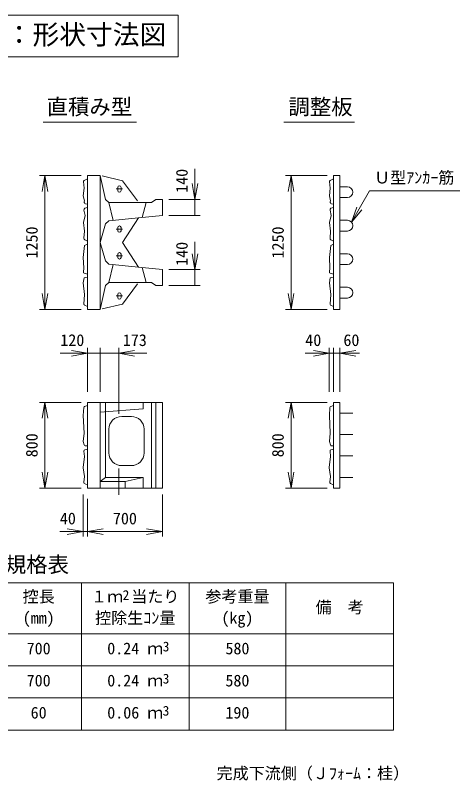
# Model space of a CAD drawing. Units: millimetres, scale not verified. Extents: x 4144 to 15866, y 2072 to 10087.
# Drawn here: x 13374 to 15866, y 5298 to 9588 of the extents above; entities that cross this region are included whole.
import ezdxf
from ezdxf.enums import TextEntityAlignment as Align

# ---------------------------------------------------------------- set-up
doc = ezdxf.new("R2010")
doc.units = ezdxf.units.MM
doc.layers.add('2', color=4, linetype='Continuous', lineweight=18)
doc.styles.add('ＭＳ ゴシック-5.0-0.0', font='')
doc.styles.get('ＭＳ ゴシック-5.0-0.0').set_extended_font_data('ＭＳ ゴシック-5.0-0.0')

msp = doc.modelspace()

# ---------------------------------------------------------------- linework, layer by layer
at = {"layer": '2'}
for p, q in [((12826.528, 9588.323), (14286.886, 9588.323)), ((14286.886, 9588.323), (14286.886, 9355.544)), ((14286.886, 9355.544), (12826.528, 9355.544)), ((13530.392, 8990.117), (14053.69, 8990.117)), ((14879.965, 8990.117), (15276.225, 8990.117)), ((14381.525, 8556.56), (14381.525, 8728.127)), ((13510.036, 8690.06), (13742.632, 8690.06)), ((13540.036, 8690.06), (13524.408, 8601.427)), ((13540.036, 8690.06), (13555.664, 8601.427)), ((13540.036, 8690.06), (13540.036, 7940.06)), ((14890.036, 8690.06), (15122.632, 8690.06)), ((14920.036, 8690.06), (14904.408, 8601.427)), ((14920.036, 8690.06), (14935.664, 8601.427)), ((14920.036, 8690.06), (14920.036, 7940.06)), ((14381.525, 8556.56), (14365.897, 8645.193)), ((14381.525, 8556.56), (14397.154, 8645.193)), ((13940.443, 8615.06), (13975.217, 8615.06)), ((15258.738, 8429.249), (15360.172, 8604.939)), ((15360.172, 8604.939), (15865.954, 8604.939)), ((13898.632, 8538.56), (13922.632, 8438.96)), ((14084.632, 8455.16), (14108.632, 8538.56)), ((14234.632, 8556.56), (14411.525, 8556.56)), ((14381.525, 8556.56), (14381.525, 8466.56)), ((15258.738, 8429.249), (15289.52, 8513.821)), ((15258.738, 8429.249), (15316.589, 8498.193)), ((14234.632, 8466.56), (14411.525, 8466.56)), ((13940.442, 8390.06), (13975.216, 8390.06)), ((14381.525, 8163.56), (14381.525, 8318.826)), ((13940.442, 8240.06), (13975.216, 8240.06)), ((14381.525, 8163.56), (14365.897, 8252.193)), ((14381.525, 8163.56), (14397.154, 8252.193)), ((13898.633, 8091.56), (13922.632, 8191.16)), ((14084.632, 8174.96), (14108.632, 8091.56)), ((14234.632, 8163.56), (14411.525, 8163.56)), ((14381.525, 8163.56), (14381.525, 8073.56)), ((14234.632, 8073.56), (14411.525, 8073.56)), ((13540.036, 7940.06), (13524.408, 8028.693)), ((13540.036, 7940.06), (13555.664, 8028.693)), ((14920.036, 7940.06), (14904.408, 8028.692)), ((14920.036, 7940.06), (14935.664, 8028.692)), ((13940.442, 8015.06), (13975.216, 8015.06)), ((13510.036, 7940.06), (13742.632, 7940.06)), ((14890.036, 7940.06), (15122.632, 7940.06)), ((13778.632, 7478.265), (13778.632, 7723.791)), ((13850.632, 7478.265), (13850.632, 7723.791)), ((13954.432, 7354.991), (13954.432, 7723.791)), ((15134.632, 7478.265), (15134.632, 7723.791)), ((15158.632, 7478.265), (15158.632, 7723.791)), ((15194.632, 7478.265), (15194.632, 7723.791)), ((13778.632, 7693.791), (13626.265, 7693.791)), ((13778.632, 7693.791), (13689.999, 7709.419)), ((13778.632, 7693.791), (13689.999, 7678.163)), ((13778.632, 7693.791), (13850.632, 7693.791)), ((13850.632, 7693.791), (13954.432, 7693.791)), ((13954.432, 7693.791), (14043.065, 7709.419)), ((13954.432, 7693.791), (14111.869, 7693.791)), ((13954.432, 7693.791), (14043.065, 7678.163)), ((15134.632, 7693.791), (15000.032, 7693.791)), ((15134.632, 7693.791), (15045.999, 7709.419)), ((15134.632, 7693.791), (15045.999, 7678.162)), ((15158.632, 7693.791), (15134.632, 7693.791)), ((15158.632, 7693.791), (15194.632, 7693.791)), ((15194.632, 7693.791), (15283.265, 7709.419)), ((15194.632, 7693.791), (15303.874, 7693.791)), ((15194.632, 7693.791), (15283.265, 7678.162)), ((13510.036, 7418.265), (13682.632, 7418.265)), ((13540.036, 7418.265), (13524.408, 7329.632)), ((13540.036, 7418.265), (13555.664, 7329.632)), ((13540.036, 7418.265), (13540.036, 6938.265)), ((13592.801, 7418.265), (13742.632, 7418.265)), ((14138.632, 6938.265), (14138.632, 7418.265)), ((14162.632, 6938.265), (14162.632, 7418.265)), ((14890.036, 7418.264), (15062.632, 7418.264)), ((14920.036, 7418.264), (14904.408, 7329.632)), ((14920.036, 7418.264), (14935.664, 7329.632)), ((14920.036, 7418.264), (14920.036, 6938.265)), ((14972.801, 7418.265), (15122.632, 7418.264)), ((13954.432, 7048.407), (13954.432, 6899.688)), ((13540.036, 6938.265), (13524.408, 7026.898)), ((13540.036, 6938.265), (13555.664, 7026.898)), ((14920.036, 6938.265), (14904.408, 7026.897)), ((14920.036, 6938.265), (14935.664, 7026.897)), ((13510.036, 6938.265), (13682.632, 6938.265)), ((13592.8, 6938.266), (13742.632, 6938.265)), ((14890.036, 6938.265), (15062.632, 6938.265)), ((14972.8, 6938.265), (15122.632, 6938.265)), ((13753.907, 6902.265), (13753.907, 6740.874)), ((13778.632, 6667.618), (13778.632, 6878.265)), ((14198.632, 6667.618), (14198.632, 6902.265)), ((13753.907, 6667.618), (13753.907, 6842.265)), ((13753.907, 6694.138), (13623.721, 6694.138)), ((13753.907, 6694.138), (13665.275, 6709.766)), ((13753.907, 6694.138), (13665.275, 6678.509)), ((13753.907, 6694.138), (13778.632, 6694.138)), ((13778.632, 6694.138), (13867.265, 6709.766)), ((13778.632, 6694.138), (13867.265, 6678.509)), ((13778.632, 6694.138), (14198.632, 6694.138)), ((14198.632, 6694.138), (14109.999, 6709.766)), ((14198.632, 6694.138), (14109.999, 6678.509)), ((13745.12, 6406.708), (13745.12, 5581.708)), ((11615.12, 5941.708), (15494.167, 5941.708)), ((11615.12, 5761.708), (15494.167, 5761.708))]:
    msp.add_line(p, q, dxfattribs=at)
at = {"layer": '2', "color": 2}
for p, q in [((13759.218, 8662.068), (13778.632, 8670.86)), ((13778.632, 8690.06), (13778.632, 7940.06)), ((13778.632, 8690.06), (13850.632, 8690.06)), ((13850.632, 8690.06), (13850.632, 7940.06)), ((13850.632, 8690.06), (13880.632, 8556.56)), ((13860.384, 8687.712), (13975.216, 8660.06)), ((15139.218, 8662.068), (15158.632, 8670.86)), ((15158.632, 8690.06), (15158.632, 7940.06)), ((15158.632, 8690.06), (15194.632, 8690.06)), ((15194.632, 8690.06), (15194.632, 7940.06)), ((13755.729, 8655.94), (13759.858, 8618.782)), ((13948.965, 8624.06), (13948.965, 8606.06)), ((13966.965, 8624.06), (13966.965, 8606.06)), ((13975.216, 8660.06), (14058.549, 8547.56)), ((15135.729, 8655.939), (15139.858, 8618.782)), ((15236.632, 8627.06), (15194.632, 8627.06)), ((13759.858, 8618.782), (13755.248, 8575.758)), ((15139.858, 8618.782), (15135.248, 8575.757)), ((13755.248, 8575.758), (13761.395, 8548.099)), ((13760.32, 8543.261), (13761.395, 8548.099)), ((13880.632, 8556.56), (13898.632, 8538.56)), ((13898.632, 8538.56), (14138.632, 8538.56)), ((14162.632, 8556.56), (14138.632, 8538.56)), ((14162.632, 8556.56), (14198.632, 8556.56)), ((14198.632, 8556.56), (14198.632, 8466.56)), ((15135.248, 8575.757), (15141.395, 8548.099)), ((15140.32, 8543.261), (15141.395, 8548.099)), ((15236.632, 8567.06), (15194.632, 8567.06)), ((13758.725, 8495.776), (13766.004, 8466.66)), ((13764.266, 8506.374), (13778.632, 8511.82)), ((13767.357, 8532.481), (13778.632, 8530.248)), ((15138.725, 8495.775), (15146.004, 8466.659)), ((15144.266, 8506.374), (15158.632, 8511.82)), ((15147.357, 8532.48), (15158.632, 8530.247)), ((13756.785, 8426.708), (13766.004, 8466.66)), ((14065.216, 8453.218), (13898.632, 8436.56)), ((13975.216, 8315.06), (14065.216, 8453.218)), ((14198.632, 8466.56), (14065.216, 8453.218)), ((15136.785, 8426.708), (15146.004, 8466.659)), ((13761.395, 8377.537), (13756.785, 8426.708)), ((13880.632, 8418.56), (13850.632, 8315.06)), ((13898.632, 8436.56), (13880.632, 8418.56)), ((15141.395, 8377.537), (15136.785, 8426.708)), ((15236.632, 8439.26), (15194.632, 8439.26)), ((13758.735, 8338.972), (13761.395, 8377.537)), ((13948.964, 8399.06), (13948.964, 8381.06)), ((13966.964, 8399.06), (13966.964, 8381.06)), ((15138.735, 8338.971), (15141.395, 8377.537)), ((15236.632, 8379.26), (15194.632, 8379.26)), ((13763.701, 8330.296), (13778.632, 8322.86)), ((15143.701, 8330.296), (15158.632, 8322.86)), ((13755.248, 8231.561), (13762.931, 8297.634)), ((13762.931, 8297.634), (13778.632, 8304.86)), ((13880.632, 8211.56), (13850.632, 8315.06)), ((13975.216, 8315.06), (14065.216, 8176.902)), ((15135.248, 8231.56), (15142.931, 8297.634)), ((15142.931, 8297.634), (15158.632, 8304.86)), ((13948.964, 8231.06), (13948.964, 8249.06)), ((13966.964, 8231.06), (13966.964, 8249.06)), ((15236.632, 8251.46), (15194.632, 8251.46)), ((13758.321, 8173.17), (13755.248, 8231.561)), ((13898.632, 8193.56), (13880.632, 8211.56)), ((15138.321, 8173.169), (15135.248, 8231.56)), ((13755.777, 8148.998), (13758.321, 8173.17)), ((14065.216, 8176.902), (13898.632, 8193.56)), ((14198.632, 8163.56), (14065.216, 8176.902)), ((14198.632, 8073.56), (14198.632, 8163.56)), ((15135.777, 8148.998), (15138.321, 8173.169)), ((15236.632, 8191.46), (15194.632, 8191.46)), ((13755.248, 8088.657), (13759.858, 8116.316)), ((13759.858, 8116.316), (13778.632, 8120.141)), ((13760.108, 8142.597), (13778.632, 8137.349)), ((15135.248, 8088.657), (15139.858, 8116.315)), ((15139.858, 8116.315), (15158.632, 8120.141)), ((15140.108, 8142.597), (15158.632, 8137.348)), ((13762.931, 8022.584), (13755.248, 8088.657)), ((13850.632, 7940.06), (13880.632, 8073.56)), ((13880.632, 8073.56), (13898.632, 8091.56)), ((13898.632, 8091.56), (14138.632, 8091.56)), ((13975.216, 7970.06), (14058.549, 8082.56)), ((14162.632, 8073.56), (14138.632, 8091.56)), ((14162.632, 8073.56), (14198.632, 8073.56)), ((15142.931, 8022.583), (15135.248, 8088.657)), ((13948.964, 8006.06), (13948.964, 8024.06)), ((13966.964, 8006.06), (13966.964, 8024.06)), ((15236.632, 8063.66), (15194.632, 8063.66)), ((13758.668, 7969.999), (13762.931, 8022.584)), ((15138.668, 7969.998), (15142.931, 8022.583)), ((15236.632, 8003.66), (15194.632, 8003.66)), ((13762.247, 7964.015), (13778.632, 7956.86)), ((13778.632, 7940.06), (13850.632, 7940.06)), ((13860.384, 7942.408), (13975.216, 7970.06)), ((15142.247, 7964.015), (15158.632, 7956.86)), ((15158.632, 7940.06), (15194.632, 7940.06)), ((13758.438, 7389.703), (13755.41, 7344.283)), ((13762.559, 7395.006), (13778.632, 7400.265)), ((13778.632, 6938.265), (13778.632, 7418.265)), ((13778.632, 7418.265), (13850.632, 7418.265)), ((13850.632, 7418.265), (13850.632, 6938.265)), ((13850.632, 7418.265), (14198.632, 7418.265)), ((14090.544, 7382.265), (13850.632, 7364.265)), ((13880.632, 7418.265), (13880.632, 6998.265)), ((14090.544, 7418.265), (14090.544, 7382.265)), ((14198.632, 7418.265), (14198.632, 6938.265)), ((15138.438, 7389.702), (15135.41, 7344.282)), ((15142.559, 7395.006), (15158.632, 7400.264)), ((15158.632, 6938.265), (15158.632, 7418.265)), ((15158.632, 7418.265), (15194.632, 7418.265)), ((15194.632, 6938.265), (15194.632, 7418.265)), ((13755.41, 7344.283), (13760.356, 7245.355)), ((14024.632, 7340.05), (13970.632, 7340.05)), ((15135.41, 7344.282), (15140.356, 7245.355)), ((15194.632, 7358.265), (15266.632, 7358.265)), ((13898.632, 7268.05), (13898.632, 7136.05)), ((14096.632, 7268.05), (14096.632, 7136.05)), ((13760.356, 7245.355), (13755.41, 7199.189)), ((15140.356, 7245.355), (15135.41, 7199.189)), ((15194.632, 7238.265), (15266.632, 7238.265)), ((13760.896, 7179.985), (13755.41, 7199.189)), ((13766.015, 7175.669), (13778.632, 7174.293)), ((15140.896, 7179.985), (15135.41, 7199.189)), ((15146.015, 7175.669), (15158.632, 7174.293)), ((13759.185, 7146.118), (13762.005, 7115.101)), ((13763.86, 7152.519), (13778.632, 7155.799)), ((15139.185, 7146.118), (15142.005, 7115.101)), ((15143.86, 7152.518), (15158.632, 7155.799)), ((13753.877, 7053.334), (13762.005, 7115.101)), ((15133.877, 7053.334), (15142.005, 7115.101)), ((15194.632, 7118.265), (15266.632, 7118.265)), ((13753.908, 7051.565), (13762.005, 7002.984)), ((14024.632, 7064.05), (13970.632, 7064.05)), ((15133.908, 7051.565), (15142.005, 7002.983)), ((13757.647, 6971.024), (13762.005, 7002.984)), ((13880.632, 6998.265), (13850.632, 6974.265)), ((13880.632, 6998.265), (14090.544, 6998.265)), ((14090.544, 6998.265), (13989.92, 6974.265)), ((14090.544, 6938.265), (14090.544, 6998.265)), ((15137.647, 6971.024), (15142.005, 7002.983)), ((15194.632, 6998.265), (15266.632, 6998.265)), ((13760.977, 6964.813), (13778.632, 6956.265)), ((13850.632, 6974.265), (13989.92, 6974.265)), ((13989.92, 6938.265), (13989.92, 6974.265)), ((15140.977, 6964.813), (15158.632, 6956.264)), ((13778.632, 6938.265), (13850.632, 6938.265)), ((13850.632, 6938.265), (14198.632, 6938.265)), ((15158.632, 6938.265), (15194.632, 6938.265)), ((11615.12, 6406.708), (15494.167, 6406.708)), ((14348.136, 6406.708), (14348.136, 5581.708)), ((14891.152, 6406.708), (14891.152, 5581.708)), ((15494.167, 6406.708), (15494.167, 5581.708)), ((11615.12, 6121.708), (15494.167, 6121.708)), ((11615.12, 5581.708), (15494.167, 5581.708))]:
    msp.add_line(p, q, dxfattribs=at)
for centre, radius, start, end in [((13761.693, 8656.602), 6, 114.36361, 186.34019), ((13957.965, 8624.06), 9, 0, 179.99972), ((15141.693, 8656.602), 6, 114.36361, 186.34019), ((15236.632, 8597.06), 30, 270, 90), ((13957.965, 8606.06), 9, 179.99972, 359.99972), ((13769.105, 8541.309), 9, 167.47119, 258.79975), ((15149.105, 8541.309), 9, 167.47119, 258.79975), ((13767.457, 8497.958), 9, 110.76199, 194.03624), ((15147.457, 8497.958), 9, 110.76199, 194.03624), ((15236.632, 8409.26), 30, 270, 90), ((13957.964, 8399.06), 9, 0, 179.99972), ((13957.964, 8381.06), 9, 179.99972, 359.99972), ((13767.714, 8338.352), 9, 176.05481, 243.52465), ((15147.714, 8338.352), 9, 176.05481, 243.52465), ((13957.964, 8249.06), 9, 0, 180), ((15236.632, 8221.46), 30, 270, 90), ((13957.964, 8231.06), 9, 180, 0), ((13761.744, 8148.37), 6, 173.99099, 254.1796), ((15141.744, 8148.37), 6, 173.99099, 254.1796), ((13957.964, 8024.06), 9, 0, 180), ((15236.632, 8033.66), 30, 270, 90), ((13957.964, 8006.06), 9, 180, 0), ((13764.648, 7969.514), 6, 175.36454, 246.40961), ((15144.648, 7969.514), 6, 175.36454, 246.40961), ((13764.424, 7389.304), 6, 108.11606, 176.18593), ((15144.424, 7389.303), 6, 108.11606, 176.18593), ((13970.632, 7268.05), 72, 90, 180), ((14024.632, 7268.05), 72, 0, 90), ((13766.666, 7181.634), 6, 195.9454, 263.77716), ((15146.666, 7181.633), 6, 195.9454, 263.77716), ((13765.16, 7146.661), 6, 102.52102, 185.19443), ((13970.632, 7136.05), 72, 180, 270), ((14024.632, 7136.05), 72, 270, 0), ((15145.16, 7146.661), 6, 102.52102, 185.19443), ((13759.826, 7052.551), 6, 172.50414, 189.46232), ((15139.826, 7052.551), 6, 172.50414, 189.46232), ((13763.592, 6970.214), 6, 172.23483, 244.16475), ((15143.592, 6970.213), 6, 172.23483, 244.16475)]:
    msp.add_arc(centre, radius, start, end, dxfattribs=at)

# ---------------------------------------------------------------- texts
at = {"layer": '2', "color": 7, "style": 'ＭＳ ゴシック-5.0-0.0'}
for s, height, p in [('Ｊﾌｫｰﾑ：形状寸法図', 110, (12870.289, 9392.189)), ('直積み型', 87.98, (13549.464, 9005.285)), ('調整板', 87.98, (14905.391, 9005.293)), ('Ｕ型ｱﾝｶｰ筋', 65.98, (15386.003, 8625.955)), ('120', 65.98, (13626.306, 7714.807)), ('173', 65.98, (13976.91, 7714.807)), ('40', 65.98, (15000.049, 7714.803)), ('60', 65.98, (15213.89, 7714.803)), ('40', 65.98, (13623.759, 6715.151)), ('700', 65.98, (13921.17, 6715.151)), ('残存型枠ブロック（Ｊﾌｫｰﾑ）：規格表', 87.98, (11635.216, 6439.15)), ('控長', 65.98, (13415.151, 6277.745)), ('１ｍ 当たり', 65.98, (13799.213, 6277.746)), ('2', 54.99, (13975.877, 6294.791)), ('参考重量', 65.98, (14439.705, 6277.746)), ('備\u3000考', 65.98, (15057.714, 6217.746)), ('(mm)', 65.98, (13415.151, 6157.743)), ('控除生ｺﾝ量', 65.98, (13821.713, 6157.743)), ('(kg)', 65.98, (14529.695, 6157.743)), ('700', 65.98, (13437.651, 5986.718)), ('0.24 ｍ', 65.98, (13889.433, 5986.718)), ('3', 54.99, (14200.575, 6006.227)), ('580', 65.98, (14552.35, 5986.718)), ('700', 65.98, (13437.651, 5806.718)), ('0.24 ｍ', 65.98, (13889.431, 5806.718)), ('3', 54.99, (14200.506, 5826.218)), ('580', 65.98, (14552.191, 5806.718)), ('60', 65.98, (13460.151, 5626.715)), ('0.06 ｍ', 65.98, (13889.431, 5626.715)), ('3', 54.99, (14200.506, 5646.216)), ('190', 65.98, (14552.191, 5626.715)), ('完成下流側（Ｊﾌｫｰﾑ：桂）', 65.98, (14502.731, 5286.977))]:
    msp.add_text(s, height=height, dxfattribs=at).set_placement(p, align=Align.BOTTOM_LEFT)
for s, p in [('140', (14360.566, 8593.141)), ('1250', (13519.082, 8225.082)), ('1250', (14899.094, 8225.088)), ('140', (14360.566, 8183.843)), ('800', (13519.077, 7110.78)), ('800', (14899.089, 7110.787))]:
    msp.add_text(s, height=65.98, rotation=90, dxfattribs=at).set_placement(p, align=Align.BOTTOM_LEFT)

doc.saveas('drawing.dxf')
